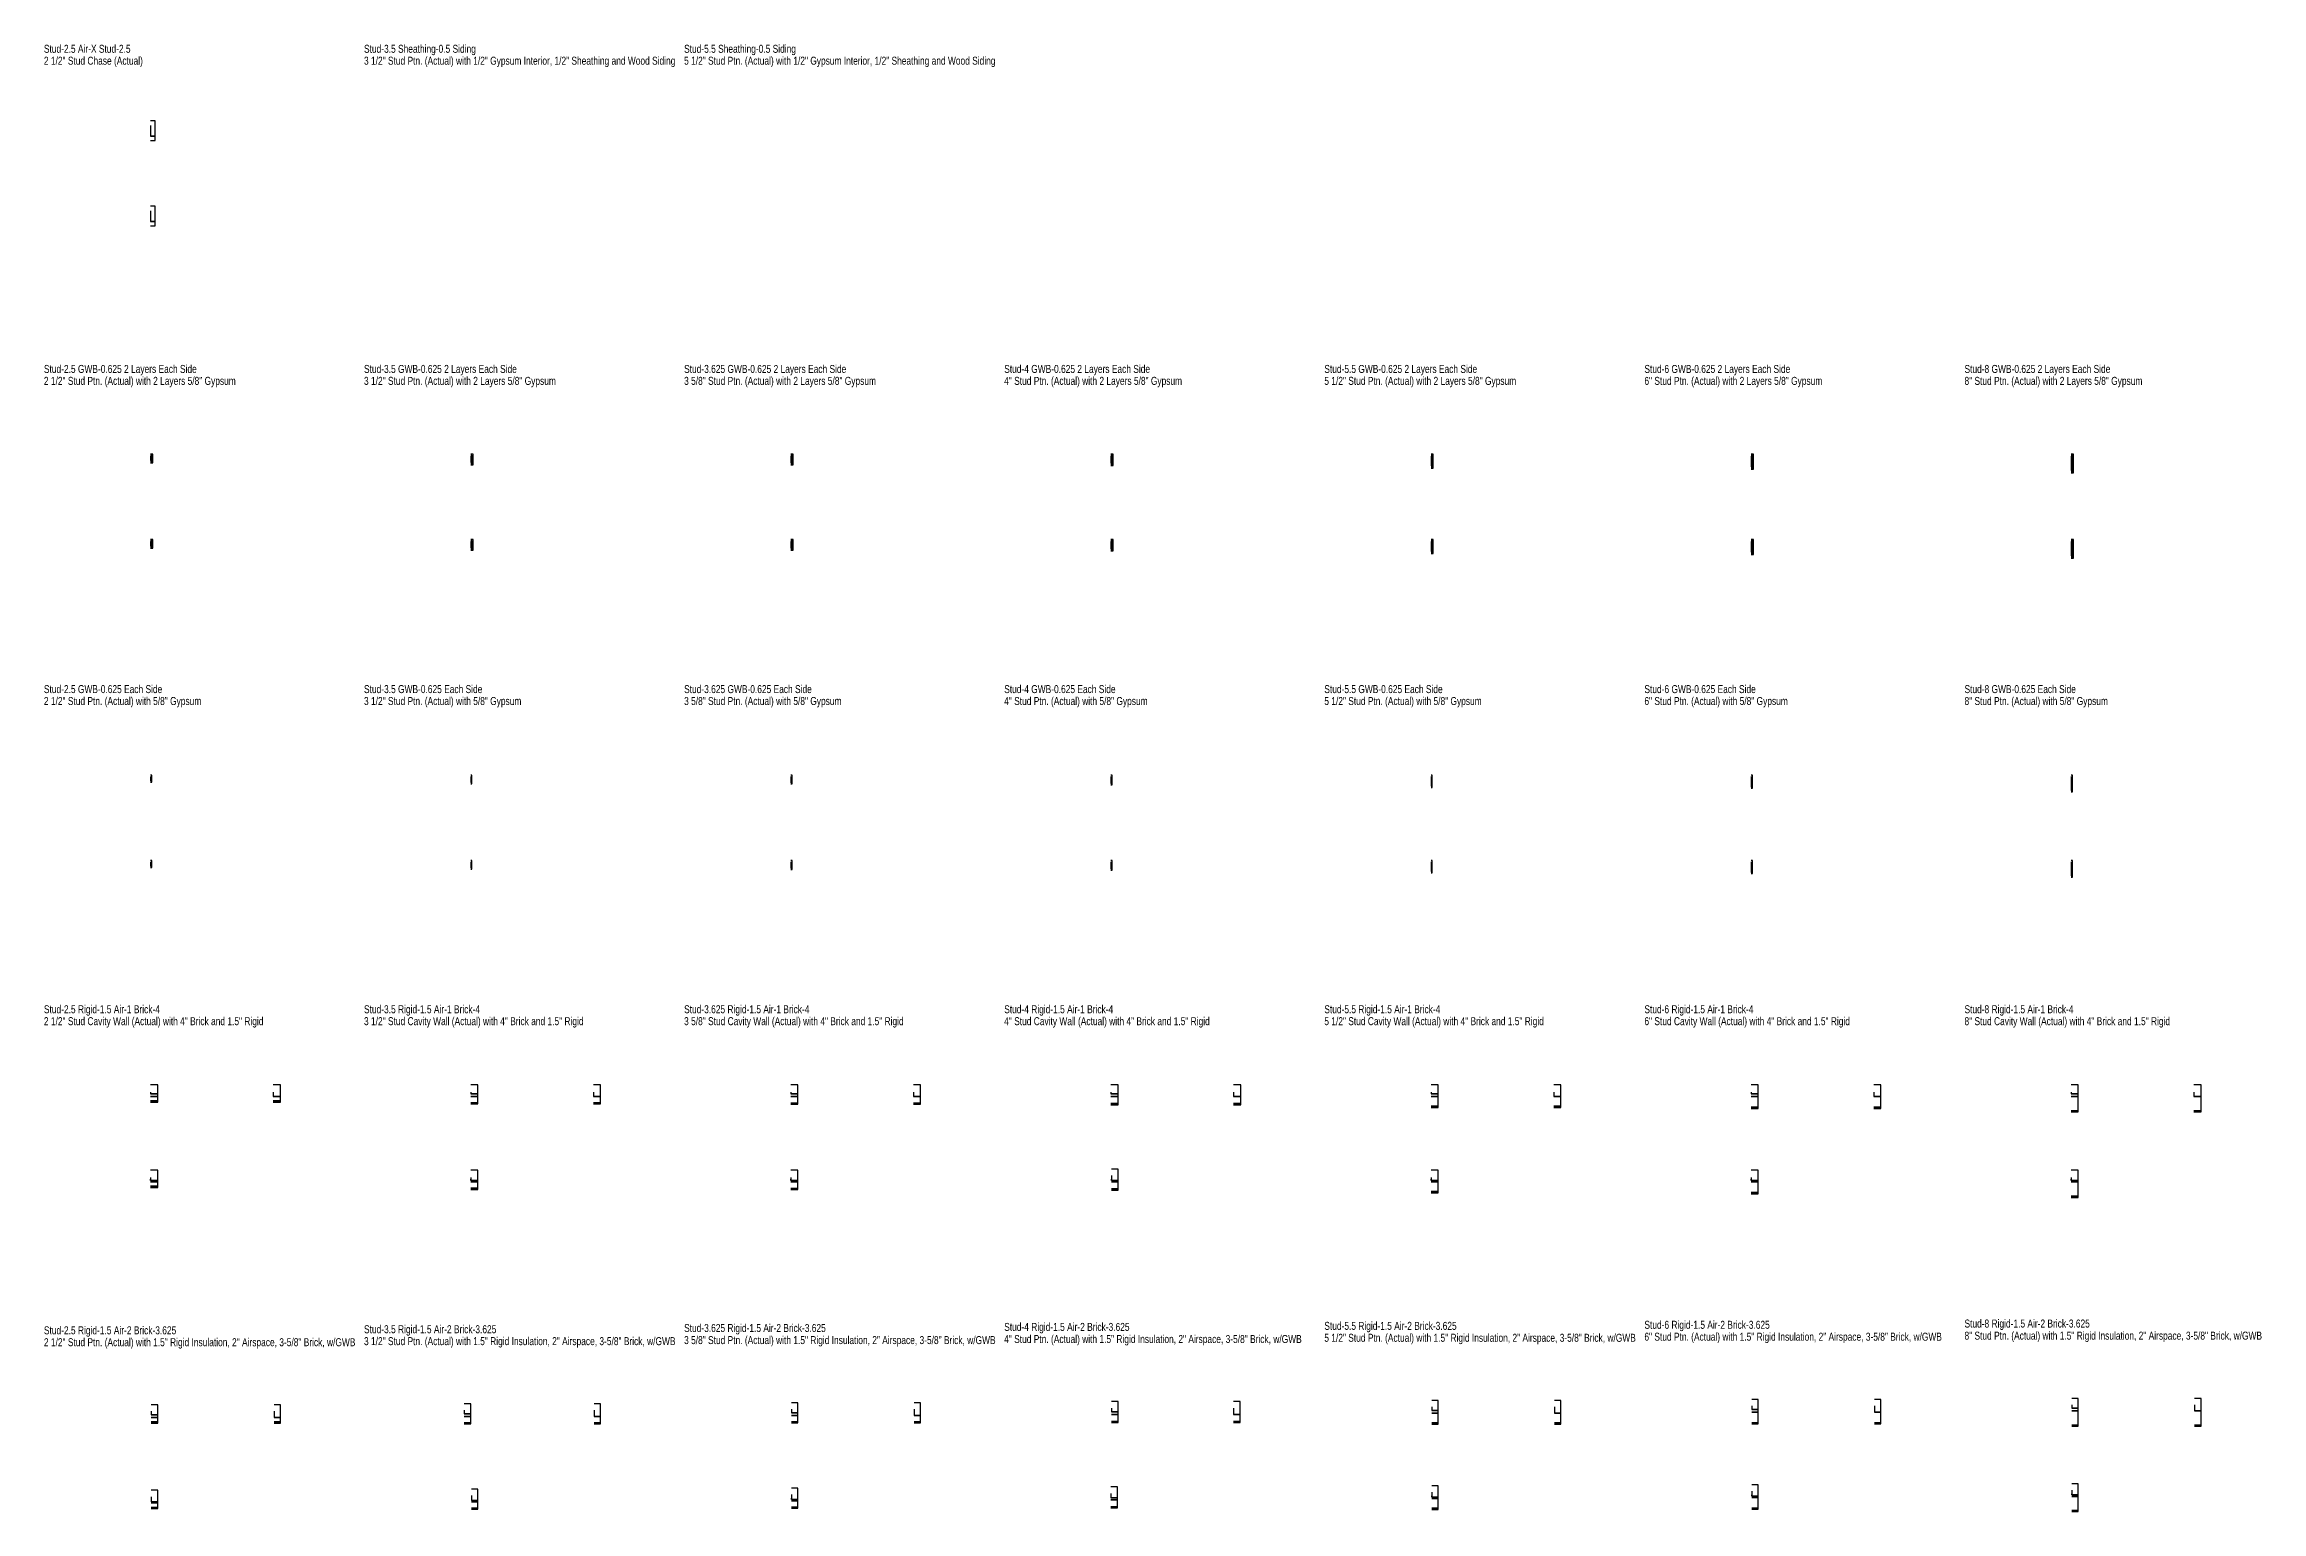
# Model space of a CAD drawing. Header units: inches. Extents: x -126 to 2726, y -389 to 1248.
# Drawn here: x -47 to 1200, y 423 to 1248 of the extents above; entities that cross this region are included whole.
import ezdxf

# ---------------------------------------------------------------- set-up
doc = ezdxf.new("R2010")
doc.units = ezdxf.units.IN
doc.header["$LTSCALE"] = 0.5
doc.header["$MEASUREMENT"] = 0
doc.linetypes.add('HIDDEN', pattern=[0.375, 0.25, -0.125])
doc.layers.add('X-WallDescriptions', color=5, linetype='HIDDEN')
doc.layers.add('X-WallEndcapPolylines', color=6, linetype='Continuous')
doc.styles.add('Title', font='ARIAL.TTF', dxfattribs={"width": 0.75})

msp = doc.modelspace()

# ---------------------------------------------------------------- linework, layer by layer
at = {"layer": 'X-WallEndcapPolylines'}
for points in [[(12.5, 1202.3), (12.5, 1196.3), (15, 1196.3), (15, 1204.8), (12.5, 1204.8)], [(12.5, 1193.8), (15, 1193.8), (15, 1196.3), (12.5, 1196.3)], [(12.5, 1154.3), (12.5, 1148.3), (15, 1148.3), (15, 1156.8), (12.5, 1156.8)], [(12.5, 1145.8), (15, 1145.8), (15, 1148.3), (12.5, 1148.3)], [(12.5, 1016.9), (13.2, 1016.9), (13.2, 1013.1), (13.8, 1013.1), (13.8, 1017.5), (12.5, 1017.5)], [(12.5, 1016.3), (12.5, 1013.8), (13.2, 1013.8), (13.2, 1016.9), (12.5, 1016.9)], [(12.5, 1013.1), (13.2, 1013.1), (13.2, 1013.8), (12.5, 1013.8)], [(12.5, 1012.5), (13.8, 1012.5), (13.8, 1013.1), (13.2, 1013.1), (12.5, 1013.1)], [(192.5, 1016.9), (193.2, 1016.9), (193.2, 1012.1), (193.8, 1012.1), (193.8, 1017.5), (192.5, 1017.5)], [(192.5, 1016.3), (192.5, 1012.8), (193.2, 1012.8), (193.2, 1016.9), (192.5, 1016.9)], [(192.5, 1012.1), (193.2, 1012.1), (193.2, 1012.8), (192.5, 1012.8)], [(192.5, 1011.5), (193.8, 1011.5), (193.8, 1012.1), (193.2, 1012.1), (192.5, 1012.1)], [(372.5, 1016.9), (373.2, 1016.9), (373.2, 1012), (373.8, 1012), (373.8, 1017.5), (372.5, 1017.5)], [(372.5, 1016.3), (372.5, 1012.6), (373.2, 1012.6), (373.2, 1016.9), (372.5, 1016.9)], [(372.5, 1012), (373.2, 1012), (373.2, 1012.6), (372.5, 1012.6)], [(372.5, 1011.4), (373.8, 1011.4), (373.8, 1012), (373.2, 1012), (372.5, 1012)], [(552.5, 1016.9), (553.2, 1016.9), (553.2, 1011.6), (553.8, 1011.6), (553.8, 1017.5), (552.5, 1017.5)], [(552.5, 1016.3), (552.5, 1012.3), (553.2, 1012.3), (553.2, 1016.9), (552.5, 1016.9)], [(552.5, 1011.6), (553.2, 1011.6), (553.2, 1012.3), (552.5, 1012.3)], [(552.5, 1011), (553.8, 1011), (553.8, 1011.6), (553.2, 1011.6), (552.5, 1011.6)], [(732.5, 1016.9), (733.2, 1016.9), (733.2, 1010.1), (733.8, 1010.1), (733.8, 1017.5), (732.5, 1017.5)], [(732.5, 1016.3), (732.5, 1010.8), (733.2, 1010.8), (733.2, 1016.9), (732.5, 1016.9)], [(732.5, 1010.1), (733.2, 1010.1), (733.2, 1010.8), (732.5, 1010.8)], [(732.5, 1009.5), (733.8, 1009.5), (733.8, 1010.1), (733.2, 1010.1), (732.5, 1010.1)], [(912.5, 1016.9), (913.2, 1016.9), (913.2, 1009.6), (913.8, 1009.6), (913.8, 1017.5), (912.5, 1017.5)], [(912.5, 1016.3), (912.5, 1010.3), (913.2, 1010.3), (913.2, 1016.9), (912.5, 1016.9)], [(912.5, 1009.6), (913.2, 1009.6), (913.2, 1010.3), (912.5, 1010.3)], [(1092.5, 1016.9), (1093.2, 1016.9), (1093.2, 1007.6), (1093.8, 1007.6), (1093.8, 1017.5), (1092.5, 1017.5)], [(1092.5, 1016.3), (1092.5, 1008.3), (1093.2, 1008.3), (1093.2, 1016.9), (1092.5, 1016.9)], [(912.5, 1009), (913.8, 1009), (913.8, 1009.6), (913.2, 1009.6), (912.5, 1009.6)], [(1092.5, 1007.6), (1093.2, 1007.6), (1093.2, 1008.3), (1092.5, 1008.3)], [(1092.5, 1007), (1093.8, 1007), (1093.8, 1007.6), (1093.2, 1007.6), (1092.5, 1007.6)], [(12.5, 968.9), (13.2, 968.9), (13.2, 965.1), (13.8, 965.1), (13.8, 969.5), (12.5, 969.5)], [(12.5, 968.3), (12.5, 965.8), (13.2, 965.8), (13.2, 968.9), (12.5, 968.9)], [(12.5, 965.1), (13.2, 965.1), (13.2, 965.8), (12.5, 965.8)], [(12.5, 964.5), (13.8, 964.5), (13.8, 965.1), (12.5, 965.1)], [(192.5, 968.9), (193.2, 968.9), (193.2, 964.1), (193.8, 964.1), (193.8, 969.5), (192.5, 969.5)], [(192.5, 968.3), (192.5, 964.8), (193.2, 964.8), (193.2, 968.9), (192.5, 968.9)], [(192.5, 964.1), (193.2, 964.1), (193.2, 964.8), (192.5, 964.8)], [(192.5, 963.5), (193.8, 963.5), (193.8, 964.1), (192.5, 964.1)], [(372.5, 968.9), (373.2, 968.9), (373.2, 964), (373.8, 964), (373.8, 969.5), (372.5, 969.5)], [(372.5, 968.3), (372.5, 964.6), (373.2, 964.6), (373.2, 968.9), (372.5, 968.9)], [(372.5, 964), (373.2, 964), (373.2, 964.6), (372.5, 964.6)], [(372.5, 963.4), (373.8, 963.4), (373.8, 964), (372.5, 964)], [(552.5, 968.9), (553.2, 968.9), (553.2, 963.6), (553.8, 963.6), (553.8, 969.5), (552.5, 969.5)], [(552.5, 968.3), (552.5, 964.3), (553.2, 964.3), (553.2, 968.9), (552.5, 968.9)], [(552.5, 963.6), (553.2, 963.6), (553.2, 964.3), (552.5, 964.3)], [(552.5, 963), (553.8, 963), (553.8, 963.6), (552.5, 963.6)], [(732.5, 968.9), (733.2, 968.9), (733.2, 962.1), (733.8, 962.1), (733.8, 969.5), (732.5, 969.5)], [(732.5, 968.3), (732.5, 962.8), (733.2, 962.8), (733.2, 968.9), (732.5, 968.9)], [(732.5, 962.1), (733.2, 962.1), (733.2, 962.8), (732.5, 962.8)], [(732.5, 961.5), (733.8, 961.5), (733.8, 962.1), (732.5, 962.1)], [(912.5, 968.9), (913.2, 968.9), (913.2, 961.6), (913.8, 961.6), (913.8, 969.5), (912.5, 969.5)], [(912.5, 968.3), (912.5, 962.3), (913.2, 962.3), (913.2, 968.9), (912.5, 968.9)], [(912.5, 961.6), (913.2, 961.6), (913.2, 962.3), (912.5, 962.3)], [(912.5, 961), (913.8, 961), (913.8, 961.6), (912.5, 961.6)], [(1092.5, 968.9), (1093.2, 968.9), (1093.2, 959.6), (1093.8, 959.6), (1093.8, 969.5), (1092.5, 969.5)], [(1092.5, 968.3), (1092.5, 960.3), (1093.2, 960.3), (1093.2, 968.9), (1092.5, 968.9)], [(1092.5, 959.6), (1093.2, 959.6), (1093.2, 960.3), (1092.5, 960.3)], [(1092.5, 959), (1093.8, 959), (1093.8, 959.6), (1092.5, 959.6)], [(12.5, 836.3), (12.5, 833.8), (13.2, 833.8), (13.2, 836.9), (12.5, 836.9)], [(192.5, 836.3), (192.5, 832.8), (193.2, 832.8), (193.2, 836.9), (192.5, 836.9)], [(372.5, 836.3), (372.5, 832.6), (373.2, 832.6), (373.2, 836.9), (372.5, 836.9)], [(552.5, 836.3), (552.5, 832.3), (553.2, 832.3), (553.2, 836.9), (552.5, 836.9)], [(732.5, 836.3), (732.5, 830.8), (733.2, 830.8), (733.2, 836.9), (732.5, 836.9)], [(912.5, 836.3), (912.5, 830.3), (913.2, 830.3), (913.2, 836.9), (912.5, 836.9)], [(1092.5, 836.3), (1092.5, 828.3), (1093.2, 828.3), (1093.2, 836.9), (1092.5, 836.9)], [(12.5, 833.1), (13.2, 833.1), (13.2, 833.8), (12.5, 833.8)], [(192.5, 832.1), (193.2, 832.1), (193.2, 832.8), (192.5, 832.8)], [(372.5, 832), (373.2, 832), (373.2, 832.6), (372.5, 832.6)], [(552.5, 831.6), (553.2, 831.6), (553.2, 832.3), (552.5, 832.3)], [(732.5, 830.1), (733.2, 830.1), (733.2, 830.8), (732.5, 830.8)], [(912.5, 829.6), (913.2, 829.6), (913.2, 830.3), (912.5, 830.3)], [(1092.5, 827.6), (1093.2, 827.6), (1093.2, 828.3), (1092.5, 828.3)], [(12.5, 788.3), (12.5, 785.8), (13.2, 785.8), (13.2, 788.9), (12.5, 788.9)], [(12.5, 785.1), (13.2, 785.1), (13.2, 785.8), (12.5, 785.8)], [(192.5, 788.3), (192.5, 784.8), (193.2, 784.8), (193.2, 788.9), (192.5, 788.9)], [(372.5, 788.3), (372.5, 784.6), (373.2, 784.6), (373.2, 788.9), (372.5, 788.9)], [(552.5, 788.3), (552.5, 784.3), (553.2, 784.3), (553.2, 788.9), (552.5, 788.9)], [(732.5, 788.3), (732.5, 782.8), (733.2, 782.8), (733.2, 788.9), (732.5, 788.9)], [(912.5, 788.3), (912.5, 782.3), (913.2, 782.3), (913.2, 788.9), (912.5, 788.9)], [(1092.5, 788.3), (1092.5, 780.3), (1093.2, 780.3), (1093.2, 788.9), (1092.5, 788.9)], [(192.5, 784.1), (193.2, 784.1), (193.2, 784.8), (192.5, 784.8)], [(372.5, 784), (373.2, 784), (373.2, 784.6), (372.5, 784.6)], [(552.5, 783.6), (553.2, 783.6), (553.2, 784.3), (552.5, 784.3)], [(732.5, 782.1), (733.2, 782.1), (733.2, 782.8), (732.5, 782.8)], [(912.5, 781.6), (913.2, 781.6), (913.2, 782.3), (912.5, 782.3)], [(1092.5, 779.6), (1093.2, 779.6), (1093.2, 780.3), (1092.5, 780.3)], [(12.5, 658.8), (12.5, 657.8), (16.5, 657.8), (16.5, 662.8), (12.5, 662.8)], [(81.5, 658.8), (81.5, 656.3), (85.5, 656.3), (85.5, 662.8), (81.5, 662.8)], [(192.5, 658.8), (192.5, 657.8), (196.5, 657.8), (196.5, 662.8), (192.5, 662.8)], [(261.5, 658.8), (261.5, 656.3), (265.5, 656.3), (265.5, 662.8), (261.5, 662.8)], [(372.5, 658.8), (372.5, 657.8), (376.5, 657.8), (376.5, 662.8), (372.5, 662.8)], [(441.5, 658.8), (441.5, 656.3), (445.5, 656.3), (445.5, 662.8), (441.5, 662.8)], [(552.5, 658.8), (552.5, 657.8), (556.5, 657.8), (556.5, 662.8), (552.5, 662.8)], [(621.5, 658.8), (621.5, 656.3), (625.5, 656.3), (625.5, 662.8), (621.5, 662.8)], [(732.5, 658.8), (732.5, 657.8), (736.5, 657.8), (736.5, 662.8), (732.5, 662.8)], [(801.5, 658.8), (801.5, 656.3), (805.5, 656.3), (805.5, 662.8), (801.5, 662.8)], [(912.5, 658.8), (912.5, 657.8), (916.5, 657.8), (916.5, 662.8), (912.5, 662.8)], [(981.5, 658.8), (981.5, 656.3), (985.5, 656.3), (985.5, 662.8), (981.5, 662.8)], [(1092.5, 658.8), (1092.5, 657.8), (1096.5, 657.8), (1096.5, 662.8), (1092.5, 662.8)], [(1161.5, 658.8), (1161.5, 656.3), (1165.5, 656.3), (1165.5, 662.8), (1161.5, 662.8)], [(12.5, 656.3), (16.5, 656.3), (16.5, 657.8), (12.5, 657.8)], [(12.5, 653.8), (16.5, 653.8), (16.5, 656.3), (12.5, 656.3)], [(12.5, 653.1), (16.5, 653.1), (16.5, 653.8), (12.5, 653.8)], [(81.5, 653.8), (85.5, 653.8), (85.5, 656.3), (81.5, 656.3)], [(81.5, 653.1), (85.5, 653.1), (85.5, 653.8), (81.5, 653.8)], [(192.5, 656.3), (196.5, 656.3), (196.5, 657.8), (192.5, 657.8)], [(192.5, 652.8), (196.5, 652.8), (196.5, 656.3), (192.5, 656.3)], [(192.5, 652.1), (196.5, 652.1), (196.5, 652.8), (192.5, 652.8)], [(261.5, 652.8), (265.5, 652.8), (265.5, 656.3), (261.5, 656.3)], [(261.5, 652.1), (265.5, 652.1), (265.5, 652.8), (261.5, 652.8)], [(372.5, 656.3), (376.5, 656.3), (376.5, 657.8), (372.5, 657.8)], [(372.5, 652.6), (376.5, 652.6), (376.5, 656.3), (372.5, 656.3)], [(372.5, 652), (376.5, 652), (376.5, 652.6), (372.5, 652.6)], [(441.5, 652.6), (445.5, 652.6), (445.5, 656.3), (441.5, 656.3)], [(441.5, 652), (445.5, 652), (445.5, 652.6), (441.5, 652.6)], [(552.5, 656.3), (556.5, 656.3), (556.5, 657.8), (552.5, 657.8)], [(552.5, 652.3), (556.5, 652.3), (556.5, 656.3), (552.5, 656.3)], [(552.5, 651.6), (556.5, 651.6), (556.5, 652.3), (552.5, 652.3)], [(621.5, 652.3), (625.5, 652.3), (625.5, 656.3), (621.5, 656.3)], [(621.5, 651.6), (625.5, 651.6), (625.5, 652.3), (621.5, 652.3)], [(732.5, 656.3), (736.5, 656.3), (736.5, 657.8), (732.5, 657.8)], [(732.5, 650.8), (736.5, 650.8), (736.5, 656.3), (732.5, 656.3)], [(732.5, 650.1), (736.5, 650.1), (736.5, 650.8), (732.5, 650.8)], [(801.5, 650.8), (805.5, 650.8), (805.5, 656.3), (801.5, 656.3)], [(801.5, 650.1), (805.5, 650.1), (805.5, 650.8), (801.5, 650.8)], [(912.5, 656.3), (916.5, 656.3), (916.5, 657.8), (912.5, 657.8)], [(912.5, 650.3), (916.5, 650.3), (916.5, 656.3), (912.5, 656.3)], [(912.5, 649.6), (916.5, 649.6), (916.5, 650.3), (912.5, 650.3)], [(981.5, 650.3), (985.5, 650.3), (985.5, 656.3), (981.5, 656.3)], [(981.5, 649.6), (985.5, 649.6), (985.5, 650.3), (981.5, 650.3)], [(1092.5, 656.3), (1096.5, 656.3), (1096.5, 657.8), (1092.5, 657.8)], [(1092.5, 648.3), (1096.5, 648.3), (1096.5, 656.3), (1092.5, 656.3)], [(1161.5, 648.3), (1165.5, 648.3), (1165.5, 656.3), (1161.5, 656.3)], [(1092.5, 647.6), (1096.5, 647.6), (1096.5, 648.3), (1092.5, 648.3)], [(1161.5, 647.6), (1165.5, 647.6), (1165.5, 648.3), (1161.5, 648.3)], [(12.5, 610.8), (12.5, 609), (16.5, 609), (16.5, 614.8), (12.5, 614.8)], [(192.5, 610.8), (192.5, 609), (196.5, 609), (196.5, 614.8), (192.5, 614.8)], [(372.5, 610.8), (372.5, 609), (376.5, 609), (376.5, 614.8), (372.5, 614.8)], [(552.9, 611.8), (552.9, 609), (556.5, 609), (556.5, 615.4), (552.9, 615.4)], [(732.5, 610.8), (732.5, 609), (736.5, 609), (736.5, 614.8), (732.5, 614.8)], [(912.5, 610.8), (912.5, 609), (916.5, 609), (916.5, 614.8), (912.5, 614.8)], [(1092.5, 610.8), (1092.5, 609), (1096.5, 609), (1096.5, 614.8), (1092.5, 614.8)], [(12.5, 608.3), (16.5, 608.3), (16.5, 609), (12.5, 609), (12.5, 609.8)], [(12.5, 605.8), (16.5, 605.8), (16.5, 608.3), (12.5, 608.3)], [(12.5, 605.1), (16.5, 605.1), (16.5, 605.8), (12.5, 605.8)], [(192.5, 608.3), (196.5, 608.3), (196.5, 609), (192.5, 609), (192.5, 609.8)], [(192.5, 604.8), (196.5, 604.8), (196.5, 608.3), (192.5, 608.3)], [(192.5, 604.1), (196.5, 604.1), (196.5, 604.8), (192.5, 604.8)], [(372.5, 608.3), (376.5, 608.3), (376.5, 609), (372.5, 609), (372.5, 609.8)], [(372.5, 604.6), (376.5, 604.6), (376.5, 608.3), (372.5, 608.3)], [(372.5, 604), (376.5, 604), (376.5, 604.6), (372.5, 604.6)], [(552.9, 608.3), (556.5, 608.3), (556.5, 609), (552.9, 609), (552.9, 609.8)], [(552.9, 604.3), (556.5, 604.3), (556.5, 608.3), (552.9, 608.3)], [(552.9, 603.6), (556.5, 603.6), (556.5, 604.3), (552.9, 604.3)], [(732.5, 608.3), (736.5, 608.3), (736.5, 609), (732.5, 609), (732.5, 609.8)], [(732.5, 602.8), (736.5, 602.8), (736.5, 608.3), (732.5, 608.3)], [(732.5, 602.1), (736.5, 602.1), (736.5, 602.8), (732.5, 602.8)], [(912.5, 608.3), (916.5, 608.3), (916.5, 609), (912.5, 609), (912.5, 609.8)], [(912.5, 602.3), (916.5, 602.3), (916.5, 608.3), (912.5, 608.3)], [(912.5, 601.6), (916.5, 601.6), (916.5, 602.3), (912.5, 602.3)], [(1092.5, 608.3), (1096.5, 608.3), (1096.5, 609), (1092.5, 609), (1092.5, 609.8)], [(1092.5, 600.3), (1096.5, 600.3), (1096.5, 608.3), (1092.5, 608.3)], [(1092.5, 599.6), (1096.5, 599.6), (1096.5, 600.3), (1092.5, 600.3)], [(1092.9, 483), (1092.9, 481), (1096.5, 481), (1096.5, 486.6), (1092.9, 486.6)], [(1161.9, 483), (1161.9, 479.5), (1165.5, 479.5), (1165.5, 486.6), (1161.9, 486.6)], [(12.9, 479.3), (12.9, 477.3), (16.5, 477.3), (16.5, 482.9), (12.9, 482.9)], [(12.9, 475.8), (16.5, 475.8), (16.5, 477.3), (12.9, 477.3)], [(12.9, 473.3), (16.5, 473.3), (16.5, 475.8), (12.9, 475.8)], [(81.9, 479.3), (81.9, 475.8), (85.5, 475.8), (85.5, 482.9), (81.9, 482.9)], [(81.9, 473.3), (85.5, 473.3), (85.5, 475.8), (81.9, 475.8)], [(188.9, 479.9), (188.9, 477.9), (192.5, 477.9), (192.5, 483.5), (188.9, 483.5)], [(188.9, 476.4), (192.5, 476.4), (192.5, 477.9), (188.9, 477.9)], [(188.9, 472.9), (192.5, 472.9), (192.5, 476.4), (188.9, 476.4)], [(261.9, 479.9), (261.9, 476.4), (265.5, 476.4), (265.5, 483.5), (261.9, 483.5)], [(261.9, 472.9), (265.5, 472.9), (265.5, 476.4), (261.9, 476.4)], [(372.9, 480.5), (372.9, 478.5), (376.5, 478.5), (376.5, 484.1), (372.9, 484.1)], [(372.9, 477), (376.5, 477), (376.5, 478.5), (372.9, 478.5)], [(372.9, 473.4), (376.5, 473.4), (376.5, 477), (372.9, 477)], [(441.9, 480.5), (441.9, 477), (445.5, 477), (445.5, 484.1), (441.9, 484.1)], [(441.9, 473.4), (445.5, 473.4), (445.5, 477), (441.9, 477)], [(552.9, 481.1), (552.9, 479.1), (556.5, 479.1), (556.5, 484.8), (552.9, 484.8)], [(552.9, 477.6), (556.5, 477.6), (556.5, 479.1), (552.9, 479.1)], [(552.9, 473.6), (556.5, 473.6), (556.5, 477.6), (552.9, 477.6)], [(621.5, 481.1), (621.5, 477.6), (625.2, 477.6), (625.2, 484.8), (621.5, 484.8)], [(621.5, 473.6), (625.2, 473.6), (625.2, 477.6), (621.5, 477.6)], [(732.9, 481.8), (732.9, 479.8), (736.5, 479.8), (736.5, 485.4), (732.9, 485.4)], [(732.9, 478.3), (736.5, 478.3), (736.5, 479.8), (732.9, 479.8)], [(732.9, 472.8), (736.5, 472.8), (736.5, 478.3), (732.9, 478.3)], [(801.9, 481.8), (801.9, 478.3), (805.5, 478.3), (805.5, 485.4), (801.9, 485.4)], [(801.9, 472.8), (805.5, 472.8), (805.5, 478.3), (801.9, 478.3)], [(912.9, 482.4), (912.9, 480.4), (916.5, 480.4), (916.5, 486), (912.9, 486)], [(912.9, 478.9), (916.5, 478.9), (916.5, 480.4), (912.9, 480.4)], [(912.9, 472.9), (916.5, 472.9), (916.5, 478.9), (912.9, 478.9)], [(981.9, 482.4), (981.9, 478.9), (985.5, 478.9), (985.5, 486), (981.9, 486)], [(981.9, 472.9), (985.5, 472.9), (985.5, 478.9), (981.9, 478.9)], [(1092.9, 479.5), (1096.5, 479.5), (1096.5, 481), (1092.9, 481)], [(1092.9, 471.5), (1096.5, 471.5), (1096.5, 479.5), (1092.9, 479.5)], [(1161.9, 471.5), (1165.5, 471.5), (1165.5, 479.5), (1161.9, 479.5)], [(12.9, 472.6), (16.5, 472.6), (16.5, 473.3), (12.9, 473.3)], [(81.9, 472.6), (85.5, 472.6), (85.5, 473.3), (81.9, 473.3)], [(188.9, 472.3), (192.5, 472.3), (192.5, 472.9), (188.9, 472.9)], [(261.9, 472.3), (265.5, 472.3), (265.5, 472.9), (261.9, 472.9)], [(372.9, 472.8), (376.5, 472.8), (376.5, 473.4), (372.9, 473.4)], [(441.9, 472.8), (445.5, 472.8), (445.5, 473.4), (441.9, 473.4)], [(552.9, 473), (556.5, 473), (556.5, 473.6), (552.9, 473.6)], [(621.5, 473), (625.2, 473), (625.2, 473.6), (621.5, 473.6)], [(732.9, 472.1), (736.5, 472.1), (736.5, 472.8), (732.9, 472.8)], [(801.9, 472.1), (805.5, 472.1), (805.5, 472.8), (801.9, 472.8)], [(912.9, 472.3), (916.5, 472.3), (916.5, 472.9), (912.9, 472.9)], [(981.9, 472.3), (985.5, 472.3), (985.5, 472.9), (981.9, 472.9)], [(1092.9, 470.9), (1096.5, 470.9), (1096.5, 471.5), (1092.9, 471.5)], [(1161.9, 470.9), (1165.5, 470.9), (1165.5, 471.5), (1161.9, 471.5)], [(552.5, 433.1), (552.5, 430.6), (556.2, 430.6), (556.2, 436.8), (552.5, 436.8)], [(732.9, 433.8), (732.9, 431), (736.5, 431), (736.5, 437.4), (732.9, 437.4)], [(912.9, 434.4), (912.9, 431.6), (916.5, 431.6), (916.5, 438), (912.9, 438)], [(1092.9, 435), (1092.9, 432.3), (1096.5, 432.3), (1096.5, 438.6), (1092.9, 438.6)], [(12.9, 431.3), (12.9, 428.5), (16.5, 428.5), (16.5, 434.9), (12.9, 434.9)], [(12.9, 427.8), (16.5, 427.8), (16.5, 428.5), (12.9, 428.5)], [(12.9, 425.3), (16.5, 425.3), (16.5, 427.8), (12.9, 427.8)], [(12.9, 424.6), (16.5, 424.6), (16.5, 425.3), (12.9, 425.3)], [(192.9, 431.9), (192.9, 429.1), (196.5, 429.1), (196.5, 435.5), (192.9, 435.5)], [(192.9, 428.4), (196.5, 428.4), (196.5, 429.1), (192.9, 429.1)], [(192.9, 424.9), (196.5, 424.9), (196.5, 428.4), (192.9, 428.4)], [(192.9, 424.3), (196.5, 424.3), (196.5, 424.9), (192.9, 424.9)], [(372.9, 432.5), (372.9, 429.8), (376.5, 429.8), (376.5, 436.1), (372.9, 436.1)], [(372.9, 429), (376.5, 429), (376.5, 429.8), (372.9, 429.8), (372.9, 430.5)], [(372.9, 425.4), (376.5, 425.4), (376.5, 429), (372.9, 429)], [(372.9, 424.8), (376.5, 424.8), (376.5, 425.4), (372.9, 425.4)], [(552.5, 429.6), (556.2, 429.6), (556.2, 430.6), (552.5, 430.6)], [(552.5, 425.6), (556.2, 425.6), (556.2, 429.6), (552.5, 429.6)], [(552.5, 425), (556.2, 425), (556.2, 425.6), (552.5, 425.6)], [(732.9, 430.3), (736.5, 430.3), (736.5, 431), (732.9, 431), (732.9, 431.8)], [(732.9, 424.8), (736.5, 424.8), (736.5, 430.3), (732.9, 430.3)], [(732.9, 424.1), (736.5, 424.1), (736.5, 424.8), (732.9, 424.8)], [(912.9, 430.9), (916.5, 430.9), (916.5, 431.6), (912.9, 431.6), (912.9, 432.4)], [(912.9, 424.9), (916.5, 424.9), (916.5, 430.9), (912.9, 430.9)], [(912.9, 424.3), (916.5, 424.3), (916.5, 424.9), (912.9, 424.9)], [(1092.9, 431.5), (1096.5, 431.5), (1096.5, 432.3), (1092.9, 432.3), (1092.9, 433)], [(1092.9, 423.5), (1096.5, 423.5), (1096.5, 431.5), (1092.9, 431.5)], [(1092.9, 422.9), (1096.5, 422.9), (1096.5, 423.5), (1092.9, 423.5)]]:
    msp.add_lwpolyline(points, dxfattribs=at)

# ---------------------------------------------------------------- texts
at = {"layer": 'X-WallDescriptions', "style": 'Title', "width": 0.75}
for s, p in [('Stud-2.5 Air-X Stud-2.5', (-47.5, 1243.1)), ('Stud-3.5 Sheathing-0.5 Siding', (132.5, 1243.1)), ('Stud-5.5 Sheathing-0.5 Siding', (312.5, 1243.1)), ('2 1/2" Stud Chase (Actual)', (-47.5, 1236.4)), ('3 1/2" Stud Ptn. (Actual) with 1/2" Gypsum Interior, 1/2" Sheathing and Wood Siding', (132.5, 1236.4)), ('5 1/2" Stud Ptn. (Actual) with 1/2" Gypsum Interior, 1/2" Sheathing and Wood Siding', (312.5, 1236.4)), ('Stud-2.5 GWB-0.625 2 Layers Each Side', (-47.5, 1063.1)), ('2 1/2" Stud Ptn. (Actual) with 2 Layers 5/8" Gypsum', (-47.5, 1056.4)), ('Stud-3.5 GWB-0.625 2 Layers Each Side', (132.5, 1063.1)), ('3 1/2" Stud Ptn. (Actual) with 2 Layers 5/8" Gypsum', (132.5, 1056.4)), ('Stud-3.625 GWB-0.625 2 Layers Each Side', (312.5, 1063.1)), ('3 5/8" Stud Ptn. (Actual) with 2 Layers 5/8" Gypsum', (312.5, 1056.4)), ('4" Stud Ptn. (Actual) with 2 Layers 5/8" Gypsum', (492.5, 1056.4)), ('Stud-4 GWB-0.625 2 Layers Each Side', (492.5, 1063.1)), ('Stud-5.5 GWB-0.625 2 Layers Each Side', (672.5, 1063.1)), ('5 1/2" Stud Ptn. (Actual) with 2 Layers 5/8" Gypsum', (672.5, 1056.4)), ('Stud-6 GWB-0.625 2 Layers Each Side', (852.5, 1063.1)), ('6" Stud Ptn. (Actual) with 2 Layers 5/8" Gypsum', (852.5, 1056.4)), ('Stud-8 GWB-0.625 2 Layers Each Side', (1032.5, 1063.1)), ('8" Stud Ptn. (Actual) with 2 Layers 5/8" Gypsum', (1032.5, 1056.4)), ('Stud-2.5 GWB-0.625 Each Side', (-47.5, 883.1)), ('Stud-3.5 GWB-0.625 Each Side', (132.5, 883.1)), ('Stud-3.625 GWB-0.625 Each Side', (312.5, 883.1)), ('Stud-4 GWB-0.625 Each Side', (492.5, 883.1)), ('Stud-5.5 GWB-0.625 Each Side', (672.5, 883.1)), ('Stud-6 GWB-0.625 Each Side', (852.5, 883.1)), ('Stud-8 GWB-0.625 Each Side', (1032.5, 883.1)), ('2 1/2" Stud Ptn. (Actual) with 5/8" Gypsum', (-47.5, 876.4)), ('3 1/2" Stud Ptn. (Actual) with 5/8" Gypsum', (132.5, 876.4)), ('3 5/8" Stud Ptn. (Actual) with 5/8" Gypsum', (312.5, 876.4)), ('4" Stud Ptn. (Actual) with 5/8" Gypsum', (492.5, 876.4)), ('5 1/2" Stud Ptn. (Actual) with 5/8" Gypsum', (672.5, 876.4)), ('6" Stud Ptn. (Actual) with 5/8" Gypsum', (852.5, 876.4)), ('8" Stud Ptn. (Actual) with 5/8" Gypsum', (1032.5, 876.4)), ('Stud-2.5 Rigid-1.5 Air-1 Brick-4', (-47.5, 703.1)), ('2 1/2" Stud Cavity Wall (Actual) with 4" Brick and 1.5" Rigid', (-47.5, 696.4)), ('Stud-3.5 Rigid-1.5 Air-1 Brick-4', (132.5, 703.1)), ('3 1/2" Stud Cavity Wall (Actual) with 4" Brick and 1.5" Rigid', (132.5, 696.4)), ('Stud-3.625 Rigid-1.5 Air-1 Brick-4', (312.5, 703.1)), ('3 5/8" Stud Cavity Wall (Actual) with 4" Brick and 1.5" Rigid', (312.5, 696.4)), ('4" Stud Cavity Wall (Actual) with 4" Brick and 1.5" Rigid', (492.5, 696.4)), ('Stud-4 Rigid-1.5 Air-1 Brick-4', (492.5, 703.1)), ('Stud-5.5 Rigid-1.5 Air-1 Brick-4', (672.5, 703.1)), ('5 1/2" Stud Cavity Wall (Actual) with 4" Brick and 1.5" Rigid', (672.5, 696.4)), ('Stud-6 Rigid-1.5 Air-1 Brick-4', (852.5, 703.1)), ('6" Stud Cavity Wall (Actual) with 4" Brick and 1.5" Rigid', (852.5, 696.4)), ('Stud-8 Rigid-1.5 Air-1 Brick-4', (1032.5, 703.1)), ('8" Stud Cavity Wall (Actual) with 4" Brick and 1.5" Rigid', (1032.5, 696.4)), ('Stud-2.5 Rigid-1.5 Air-2 Brick-3.625', (-47.5, 522.6)), ('Stud-3.5 Rigid-1.5 Air-2 Brick-3.625', (132.5, 523.2)), ('Stud-3.625 Rigid-1.5 Air-2 Brick-3.625', (312.5, 523.9)), ('Stud-4 Rigid-1.5 Air-2 Brick-3.625', (492.5, 524.5)), ('Stud-5.5 Rigid-1.5 Air-2 Brick-3.625', (672.5, 525.1)), ('Stud-6 Rigid-1.5 Air-2 Brick-3.625', (852.5, 525.7)), ('6" Stud Ptn. (Actual) with 1.5" Rigid Insulation, 2" Airspace, 3-5/8" Brick, w/GWB', (852.5, 519)), ('Stud-8 Rigid-1.5 Air-2 Brick-3.625', (1032.5, 526.4)), ('8" Stud Ptn. (Actual) with 1.5" Rigid Insulation, 2" Airspace, 3-5/8" Brick, w/GWB', (1032.5, 519.6)), ('2 1/2" Stud Ptn. (Actual) with 1.5" Rigid Insulation, 2" Airspace, 3-5/8" Brick, w/GWB', (-47.5, 515.9)), ('3 1/2" Stud Ptn. (Actual) with 1.5" Rigid Insulation, 2" Airspace, 3-5/8" Brick, w/GWB', (132.5, 516.5)), ('3 5/8" Stud Ptn. (Actual) with 1.5" Rigid Insulation, 2" Airspace, 3-5/8" Brick, w/GWB', (312.5, 517.1)), ('4" Stud Ptn. (Actual) with 1.5" Rigid Insulation, 2" Airspace, 3-5/8" Brick, w/GWB', (492.5, 517.7)), ('5 1/2" Stud Ptn. (Actual) with 1.5" Rigid Insulation, 2" Airspace, 3-5/8" Brick, w/GWB', (672.5, 518.4))]:
    msp.add_text(s, height=4.5, dxfattribs=at).set_placement(p)

doc.saveas('drawing.dxf')
